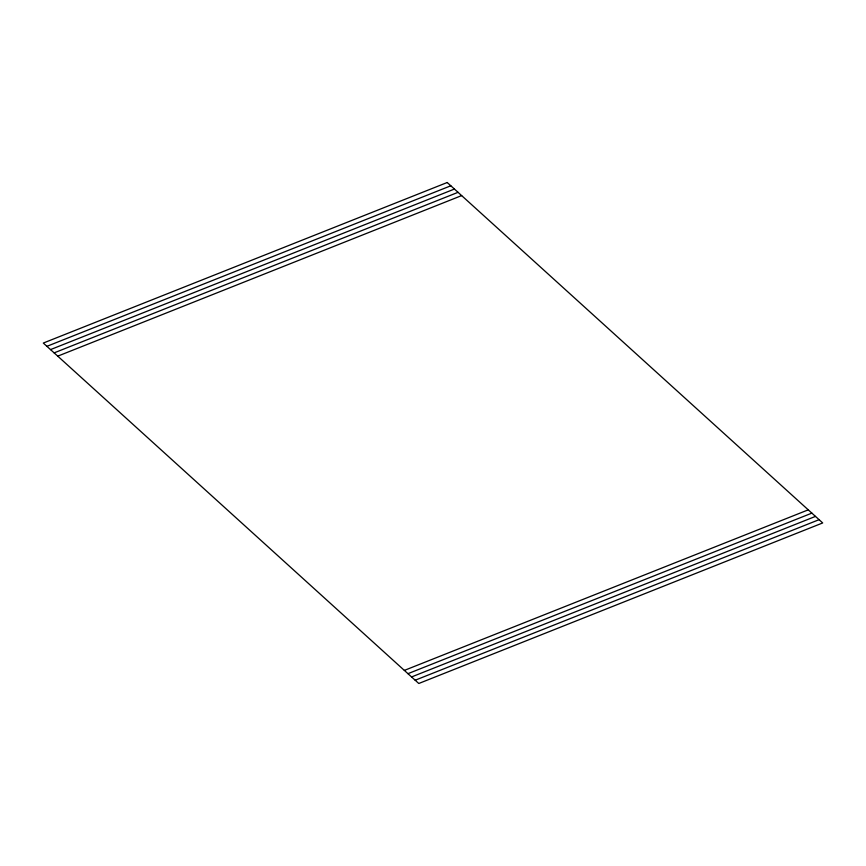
<?xml version="1.0" encoding="UTF-8"?>
<svg xmlns="http://www.w3.org/2000/svg" width="866" height="866" viewBox="0 0 866 866"><rect width="100%" height="100%" fill="white"/><g stroke="black" fill="none" stroke-linecap="round" stroke-linejoin="round"><path stroke-width="1.3" d="M46.916 346.324L450.818 185.779M50.52 349.604L454.434 189.048M54.136 352.873L458.038 192.328M57.741 356.153L461.654 195.597M404.346 670.403L808.259 509.847M407.962 673.672L811.864 513.127M411.567 676.952L815.48 516.396M415.182 680.221L819.084 519.676M447.213 182.51L43.3 343.055L418.787 683.49L822.7 522.945L447.213 182.51"/></g></svg>
